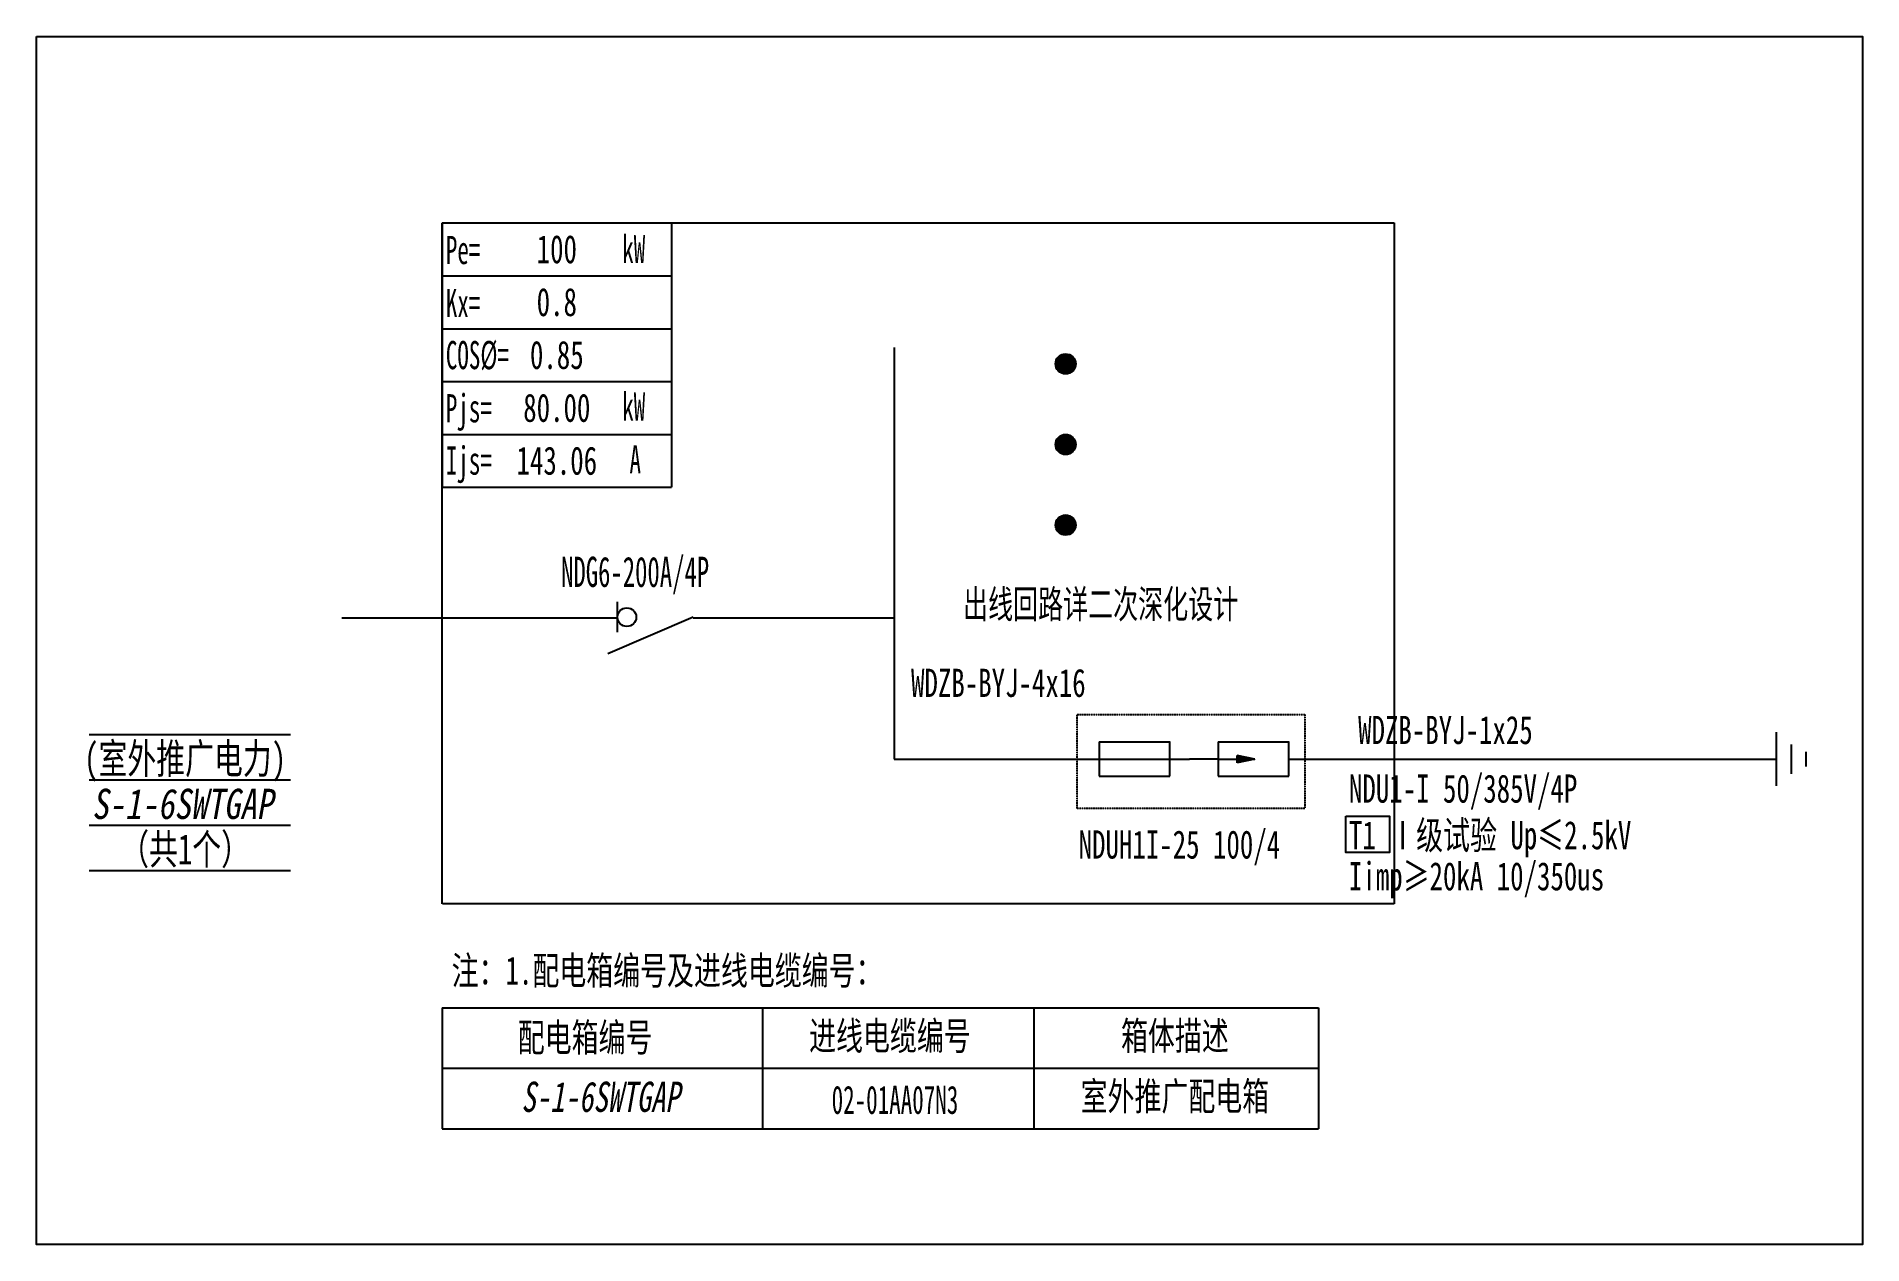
# Model space of a CAD drawing. Extents: x 302300 to 304652, y 372113 to 373669.
import ezdxf
from ezdxf.enums import TextEntityAlignment as Align

# ---------------------------------------------------------------- set-up
doc = ezdxf.new("R2010")
doc.units = 0
doc.header["$MEASUREMENT"] = 0
doc.linetypes.add('DASH', pattern=[0.35, 0.25, -0.1])
doc.linetypes.add('DASHED2', pattern=[0.375, 0.25, -0.125])
for name, color, linetype in [('D_E_Eqpm(强电设备)', 100, 'Continuous'), ('D_E_Eqpm（强电设备）', 100, 'Continuous'), ('D_E_Text(强电文字)', 51, 'Continuous'), ('D_E_Text（强电文字）', 51, 'Continuous'), ('D_E_Wire(强电线缆)', 10, 'Continuous'), ('D_E_Wire（强电线缆）', 10, 'Continuous'), ('D_T_TableDim（表格尺寸）', 255, 'Continuous'), ('E_E_Text（强电文字）', 51, 'Continuous'), ('E_E_Wire（强电线缆）', 10, 'Continuous'), ('E_T_TableDim（表格尺寸）', 255, 'Continuous'), ('系统图', 220, 'Continuous')]:
    doc.layers.add(name, color=color, linetype=linetype)
doc.styles.add('电气', font='', dxfattribs={"width": 0.7})
doc.styles.add('电气箱', font='simhei.ttf', dxfattribs={"width": 0.8, "oblique": 10})
doc.styles.get('电气').set_extended_font_data('SimSun')

msp = doc.modelspace()

# ---------------------------------------------------------------- linework, layer by layer
at = {"linetype": 'DASHED2', "elevation": 0}
msp.add_lwpolyline([(303640.2, 372795.5), (303933.3, 372795.5), (303933.3, 372674.8), (303640.2, 372674.8)], close=True, dxfattribs=at)
at = {"layer": 'D_E_Eqpm(强电设备)'}
for p, q in [((303668.9, 372760.3), (303760.1, 372760.3)), ((303668.9, 372760.3), (303668.9, 372716.2)), ((303759.8, 372716.2), (303759.8, 372760.3)), ((303822, 372760.3), (303913.3, 372760.3)), ((303822, 372760.3), (303822, 372716.2)), ((303913, 372716.2), (303913, 372760.3)), ((303822, 372738.3), (303785.2, 372738.3)), ((303822, 372738.3), (303869.3, 372738.3)), ((303869.3, 372738.3), (303846.4, 372743)), ((303846.4, 372733.6), (303846.4, 372743)), ((303869.3, 372738.3), (303846.4, 372733.6)), ((303668.9, 372716.2), (303759.8, 372716.2)), ((303822, 372716.2), (303913, 372716.2))]:
    msp.add_line(p, q, dxfattribs=at)
msp.add_solid([(303846.4, 372733.6), (303869.3, 372738.3), (303846.4, 372743)], dxfattribs=at)
at = {"layer": 'D_E_Eqpm（强电设备）'}
for p, q in [((303048.7, 372901.6), (303048.7, 372940.6)), ((303146, 372921.1), (303036.2, 372874))]:
    msp.add_line(p, q, dxfattribs=at)
msp.add_circle((303060.6, 372921.1), 12, dxfattribs=at)
at = {"layer": 'D_E_Text（强电文字）', "elevation": 0}
msp.add_lwpolyline([(303986.2, 372664.6), (304042.6, 372664.6), (304042.6, 372618.1), (303986.2, 372618.1)], close=True, dxfattribs=at)
at = {"layer": 'D_E_Wire(强电线缆)'}
msp.add_line((302693.4, 372920), (303048.7, 372920), dxfattribs=at)
at = {"layer": 'D_E_Wire（强电线缆）'}
for p, q in [((304541, 372703.7), (304541, 372773)), ((304559.9, 372719.4), (304559.9, 372757.2)), ((303404.7, 372738.3), (303785.2, 372738.3)), ((303913, 372738.3), (304541, 372738.3)), ((304578.8, 372728.8), (304578.8, 372747.8))]:
    msp.add_line(p, q, dxfattribs=at)
for centre in [(303625.5, 373247.3), (303625.5, 373143.5), (303625.5, 373039.7)]:
    msp.add_circle(centre, 13, dxfattribs=at)
at = {"layer": 'D_E_Wire（强电线缆）', "linetype": 'Continuous'}
for points in [[(303612.7, 373245.2), (303612.5, 373247.3), (303612.7, 373249.3)], [(303613.1, 373243.2), (303612.7, 373249.3), (303613.1, 373251.3)], [(303612.7, 373245.2), (303612.7, 373249.3), (303613.1, 373243.2)], [(303613.9, 373241.4), (303613.1, 373251.3), (303613.9, 373253.1)], [(303613.1, 373243.2), (303613.1, 373251.3), (303613.9, 373241.4)], [(303615, 373239.6), (303613.9, 373253.1), (303615, 373254.9)], [(303613.9, 373241.4), (303613.9, 373253.1), (303615, 373239.6)], [(303616.3, 373238.1), (303615, 373254.9), (303616.3, 373256.4)], [(303615, 373239.6), (303615, 373254.9), (303616.3, 373238.1)], [(303617.8, 373236.8), (303616.3, 373256.4), (303617.8, 373257.8)], [(303616.3, 373238.1), (303616.3, 373256.4), (303617.8, 373236.8)], [(303619.6, 373235.7), (303617.8, 373257.8), (303619.6, 373258.8)], [(303617.8, 373236.8), (303617.8, 373257.8), (303619.6, 373235.7)], [(303621.5, 373234.9), (303619.6, 373258.8), (303621.5, 373259.6)], [(303619.6, 373235.7), (303619.6, 373258.8), (303621.5, 373234.9)], [(303623.4, 373234.4), (303621.5, 373259.6), (303623.4, 373260.1)], [(303621.5, 373234.9), (303621.5, 373259.6), (303623.4, 373234.4)], [(303625.5, 373234.3), (303623.4, 373260.1), (303625.5, 373260.2)], [(303623.4, 373234.4), (303623.4, 373260.1), (303625.5, 373234.3)], [(303625.5, 373234.3), (303625.5, 373260.2), (303627.5, 373234.4)], [(303627.5, 373234.4), (303625.5, 373260.2), (303627.5, 373260.1)], [(303627.5, 373234.4), (303627.5, 373260.1), (303629.5, 373234.9)], [(303629.5, 373234.9), (303627.5, 373260.1), (303629.5, 373259.6)], [(303629.5, 373234.9), (303629.5, 373259.6), (303631.4, 373235.7)], [(303631.4, 373235.7), (303629.5, 373259.6), (303631.4, 373258.8)], [(303631.4, 373235.7), (303631.4, 373258.8), (303633.1, 373236.8)], [(303633.1, 373236.8), (303631.4, 373258.8), (303633.1, 373257.8)], [(303633.1, 373236.8), (303633.1, 373257.8), (303634.6, 373238.1)], [(303634.6, 373238.1), (303633.1, 373257.8), (303634.6, 373256.4)], [(303634.6, 373238.1), (303634.6, 373256.4), (303636, 373239.6)], [(303636, 373239.6), (303634.6, 373256.4), (303636, 373254.9)], [(303636, 373239.6), (303636, 373254.9), (303637, 373241.4)], [(303637, 373241.4), (303636, 373254.9), (303637, 373253.1)], [(303637, 373241.4), (303637, 373253.1), (303637.8, 373243.2)], [(303637.8, 373243.2), (303637, 373253.1), (303637.8, 373251.3)], [(303637.8, 373243.2), (303637.8, 373251.3), (303638.3, 373245.2)], [(303638.3, 373245.2), (303637.8, 373251.3), (303638.3, 373249.3)], [(303638.3, 373245.2), (303638.3, 373249.3), (303638.4, 373247.3)], [(303615, 373135.9), (303613.9, 373149.4), (303615, 373151.1)], [(303616.3, 373134.3), (303615, 373151.1), (303616.3, 373152.7)], [(303615, 373135.9), (303615, 373151.1), (303616.3, 373134.3)], [(303617.8, 373133), (303616.3, 373152.7), (303617.8, 373154)], [(303616.3, 373134.3), (303616.3, 373152.7), (303617.8, 373133)], [(303619.6, 373131.9), (303617.8, 373154), (303619.6, 373155)], [(303617.8, 373133), (303617.8, 373154), (303619.6, 373131.9)], [(303621.5, 373131.1), (303619.6, 373155), (303621.5, 373155.8)], [(303619.6, 373131.9), (303619.6, 373155), (303621.5, 373131.1)], [(303623.4, 373130.7), (303621.5, 373155.8), (303623.4, 373156.3)], [(303621.5, 373131.1), (303621.5, 373155.8), (303623.4, 373130.7)], [(303625.5, 373130.5), (303623.4, 373156.3), (303625.5, 373156.5)], [(303623.4, 373130.7), (303623.4, 373156.3), (303625.5, 373130.5)], [(303625.5, 373130.5), (303625.5, 373156.5), (303627.5, 373130.7)], [(303627.5, 373130.7), (303625.5, 373156.5), (303627.5, 373156.3)], [(303627.5, 373130.7), (303627.5, 373156.3), (303629.5, 373131.1)], [(303629.5, 373131.1), (303627.5, 373156.3), (303629.5, 373155.8)], [(303629.5, 373131.1), (303629.5, 373155.8), (303631.4, 373131.9)], [(303631.4, 373131.9), (303629.5, 373155.8), (303631.4, 373155)], [(303631.4, 373131.9), (303631.4, 373155), (303633.1, 373133)], [(303633.1, 373133), (303631.4, 373155), (303633.1, 373154)], [(303633.1, 373133), (303633.1, 373154), (303634.6, 373134.3)], [(303634.6, 373134.3), (303633.1, 373154), (303634.6, 373152.7)], [(303634.6, 373134.3), (303634.6, 373152.7), (303636, 373135.9)], [(303636, 373135.9), (303634.6, 373152.7), (303636, 373151.1)], [(303636, 373135.9), (303636, 373151.1), (303637, 373137.6)], [(303637, 373137.6), (303636, 373151.1), (303637, 373149.4)], [(303612.7, 373141.5), (303612.5, 373143.5), (303612.7, 373145.5)], [(303613.1, 373139.5), (303612.7, 373145.5), (303613.1, 373147.5)], [(303612.7, 373141.5), (303612.7, 373145.5), (303613.1, 373139.5)], [(303613.9, 373137.6), (303613.1, 373147.5), (303613.9, 373149.4)], [(303613.1, 373139.5), (303613.1, 373147.5), (303613.9, 373137.6)], [(303613.9, 373137.6), (303613.9, 373149.4), (303615, 373135.9)], [(303637, 373137.6), (303637, 373149.4), (303637.8, 373139.5)], [(303637.8, 373139.5), (303637, 373149.4), (303637.8, 373147.5)], [(303637.8, 373139.5), (303637.8, 373147.5), (303638.3, 373141.5)], [(303638.3, 373141.5), (303637.8, 373147.5), (303638.3, 373145.5)], [(303638.3, 373141.5), (303638.3, 373145.5), (303638.4, 373143.5)], [(303612.7, 373037.7), (303612.5, 373039.7), (303612.7, 373041.7)], [(303613.1, 373035.7), (303612.7, 373041.7), (303613.1, 373043.7)], [(303612.7, 373037.7), (303612.7, 373041.7), (303613.1, 373035.7)], [(303613.9, 373033.8), (303613.1, 373043.7), (303613.9, 373045.6)], [(303613.1, 373035.7), (303613.1, 373043.7), (303613.9, 373033.8)], [(303615, 373032.1), (303613.9, 373045.6), (303615, 373047.3)], [(303613.9, 373033.8), (303613.9, 373045.6), (303615, 373032.1)], [(303616.3, 373030.5), (303615, 373047.3), (303616.3, 373048.9)], [(303615, 373032.1), (303615, 373047.3), (303616.3, 373030.5)], [(303617.8, 373029.2), (303616.3, 373048.9), (303617.8, 373050.2)], [(303616.3, 373030.5), (303616.3, 373048.9), (303617.8, 373029.2)], [(303619.6, 373028.2), (303617.8, 373050.2), (303619.6, 373051.3)], [(303617.8, 373029.2), (303617.8, 373050.2), (303619.6, 373028.2)], [(303621.5, 373027.4), (303619.6, 373051.3), (303621.5, 373052.1)], [(303619.6, 373028.2), (303619.6, 373051.3), (303621.5, 373027.4)], [(303623.4, 373026.9), (303621.5, 373052.1), (303623.4, 373052.5)], [(303621.5, 373027.4), (303621.5, 373052.1), (303623.4, 373026.9)], [(303625.5, 373026.7), (303623.4, 373052.5), (303625.5, 373052.7)], [(303623.4, 373026.9), (303623.4, 373052.5), (303625.5, 373026.7)], [(303625.5, 373026.7), (303625.5, 373052.7), (303627.5, 373026.9)], [(303627.5, 373026.9), (303625.5, 373052.7), (303627.5, 373052.5)], [(303627.5, 373026.9), (303627.5, 373052.5), (303629.5, 373027.4)], [(303629.5, 373027.4), (303627.5, 373052.5), (303629.5, 373052.1)], [(303629.5, 373027.4), (303629.5, 373052.1), (303631.4, 373028.2)], [(303631.4, 373028.2), (303629.5, 373052.1), (303631.4, 373051.3)], [(303631.4, 373028.2), (303631.4, 373051.3), (303633.1, 373029.2)], [(303633.1, 373029.2), (303631.4, 373051.3), (303633.1, 373050.2)], [(303633.1, 373029.2), (303633.1, 373050.2), (303634.6, 373030.5)], [(303634.6, 373030.5), (303633.1, 373050.2), (303634.6, 373048.9)], [(303634.6, 373030.5), (303634.6, 373048.9), (303636, 373032.1)], [(303636, 373032.1), (303634.6, 373048.9), (303636, 373047.3)], [(303636, 373032.1), (303636, 373047.3), (303637, 373033.8)], [(303637, 373033.8), (303636, 373047.3), (303637, 373045.6)], [(303637, 373033.8), (303637, 373045.6), (303637.8, 373035.7)], [(303637.8, 373035.7), (303637, 373045.6), (303637.8, 373043.7)], [(303637.8, 373035.7), (303637.8, 373043.7), (303638.3, 373037.7)], [(303638.3, 373037.7), (303637.8, 373043.7), (303638.3, 373041.7)], [(303638.3, 373037.7), (303638.3, 373041.7), (303638.4, 373039.7)]]:
    msp.add_solid(points, dxfattribs=at)
at = {"layer": 'D_T_TableDim（表格尺寸）', "linetype": 'Continuous'}
for p, q in [((302368.1, 372770), (302627.5, 372770)), ((302368.1, 372711.7), (302627.5, 372711.7)), ((302368.1, 372653.3), (302627.5, 372653.3)), ((302368.1, 372594.9), (302627.5, 372594.9))]:
    msp.add_line(p, q, dxfattribs=at)
at = {"layer": 'D_T_TableDim（表格尺寸）', "ltscale": 3.5}
for p, q in [((302822.9, 372417.8), (303951.2, 372417.8)), ((302822.9, 372417.8), (302822.9, 372262.1)), ((303235.1, 372417.8), (303235.1, 372262.1)), ((303584.4, 372417.8), (303584.4, 372262.1)), ((303951.2, 372417.8), (303951.2, 372262.1)), ((302822.9, 372340), (303951.2, 372340)), ((302822.9, 372340), (303951.2, 372340)), ((302822.9, 372262.1), (303951.2, 372262.1))]:
    msp.add_line(p, q, dxfattribs=at)
at = {"layer": 'E_E_Text（强电文字）', "linetype": 'Continuous'}
for p, q in [((302822.9, 373428.8), (303118, 373428.8)), ((302822.9, 373428.8), (302822.9, 373088.3)), ((303118, 373428.8), (303118, 373088.3)), ((302822.9, 373360.7), (303118, 373360.7)), ((302822.9, 373292.6), (303118, 373292.6)), ((302822.9, 373224.5), (303118, 373224.5)), ((302822.9, 373156.4), (303118, 373156.4)), ((302822.9, 373088.3), (303118, 373088.3))]:
    msp.add_line(p, q, dxfattribs=at)
at = {"layer": 'E_E_Wire（强电线缆）'}
for p, q in [((303404.7, 373268.3), (303404.7, 372738.3)), ((303146, 372920), (303404.7, 372920))]:
    msp.add_line(p, q, dxfattribs=at)
at = {"layer": 'E_T_TableDim（表格尺寸）', "linetype": 'DASH', "ltscale": 2}
for p, q in [((302822.9, 372551.8), (302822.9, 373428.8)), ((302822.9, 373428.8), (304048.7, 373428.8)), ((304048.7, 373428.8), (304048.7, 372551.8)), ((304048.7, 372551.8), (302822.9, 372551.8))]:
    msp.add_line(p, q, dxfattribs=at)
at = {"layer": '系统图', "ltscale": 9973.992009}
msp.add_lwpolyline([(302300.5, 373669), (304651.5, 373669), (304651.5, 372113), (302300.5, 372113)], close=True, dxfattribs=at)

# ---------------------------------------------------------------- texts
at = {"layer": 'D_E_Text(强电文字)', "color": 1, "style": '电气', "width": 0.6}
msp.add_text('NDG6-200A/4P', height=38.914, dxfattribs=at).set_placement((302975.9, 372960))
at = {"layer": 'D_E_Text(强电文字)', "style": '电气', "width": 0.7}
for s, p in [('WDZB-BYJ-4x16', (303426.5, 372818.3)), ('WDZB-BYJ-1x25', (304002.1, 372757.6)), ('T1 Ⅰ级试验 Up≤2.5kV ', (303990.3, 372622.1)), ('Iimp≥20kA 10/350us', (303990.3, 372569.2))]:
    msp.add_text(s, height=36.32, dxfattribs=at).set_placement(p)
at = {"layer": 'D_E_Text(强电文字)', "color": 51, "true_color": 0xffff7f, "style": '电气', "width": 0.7}
msp.add_text('NDU1-I 50/385V/4P', height=36.32, dxfattribs=at).set_placement((303990.3, 372682.1))
at = {"layer": 'D_E_Text（强电文字）', "linetype": 'Continuous', "style": '电气', "width": 0.6}
for s, height, p in [('Pe=', 36.32, (302827.5, 373375.9)), ('kW', 36.32, (303054.6, 373377.1)), ('Kx=', 36.32, (302827.5, 373307.6)), ('COS%%C=', 36.32, (302827.5, 373240.5)), ('Pjs=', 36.32, (302827.5, 373172)), ('kW', 36.32, (303054.6, 373174.3)), ('Ijs=', 36.32, (302827.5, 373104.6)), ('A', 36.3, (303064, 373106.2))]:
    msp.add_text(s, height=height, dxfattribs=at).set_placement(p)
at = {"layer": 'D_E_Text（强电文字）', "style": '电气'}
for s, width, p in [('出线回路详二次深化设计', 0.65, (303493.5, 372919.7)), ('注：1.配电箱编号及进线电缆编号：', 0.7, (302835, 372447.7))]:
    msp.add_text(s, height=36.32, dxfattribs=dict(at, width=width)).set_placement(p)
at = {"layer": 'D_E_Text（强电文字）', "color": 51, "true_color": 0xffff7f, "style": '电气', "width": 0.7}
msp.add_text('NDUH1I-25 100/4', height=36.32, dxfattribs=at).set_placement((303642.3, 372610.1))
at = {"layer": 'D_E_Text（强电文字）', "style": '电气'}
for s, width, p in [('配电箱编号', 0.7, (303006.8, 372380.5)), ('进线电缆编号', 0.7, (303399.3, 372382.5)), ('箱体描述', 0.7, (303766.2, 372382.5)), ('室外推广配电箱', 0.7, (303766.2, 372304.6)), ('02-01AA07N3', 0.6, (303405.8, 372299.1))]:
    msp.add_text(s, height=36.32, dxfattribs=dict(at, width=width)).set_placement(p, align=Align.MIDDLE)
at = {"layer": 'D_E_Text（强电文字）', "style": '电气箱', "oblique": 10, "width": 0.7}
msp.add_text('S-1-6SWTGAP', height=38.914, dxfattribs=at).set_placement((303026.6, 372303.3), align=Align.MIDDLE)
at = {"layer": 'E_E_Text（强电文字）', "linetype": 'Continuous', "style": '电气', "width": 0.7}
for s, p in [('(室外推广电力)', (302491.8, 372719.5)), ('（共1个）', (302491.8, 372602.7))]:
    msp.add_text(s, height=38.91, dxfattribs=at).set_placement(p, align=Align.CENTER)
at = {"layer": 'E_E_Text（强电文字）', "linetype": 'Continuous', "style": '电气箱', "oblique": 10, "width": 0.8}
msp.add_text('S-1-6SWTGAP', height=38.914, dxfattribs=at).set_placement((302488.4, 372661.1), align=Align.CENTER)
at = {"layer": 'E_E_Text（强电文字）', "linetype": 'Continuous', "char_height": 36.32, "width": 295.083, "attachment_point": 5, "style": '电气'}
for s, insert in [('100', (302970.4, 373394.8)), ('0.8', (302970.4, 373326.7)), ('0.85', (302970.4, 373258.6)), ('{\\C256;80.00}', (302970.4, 373190.5)), ('{\\C256;143.06}', (302970.4, 373122.4))]:
    msp.add_mtext(s, dxfattribs=dict(at, insert=insert))

doc.saveas('drawing.dxf')
